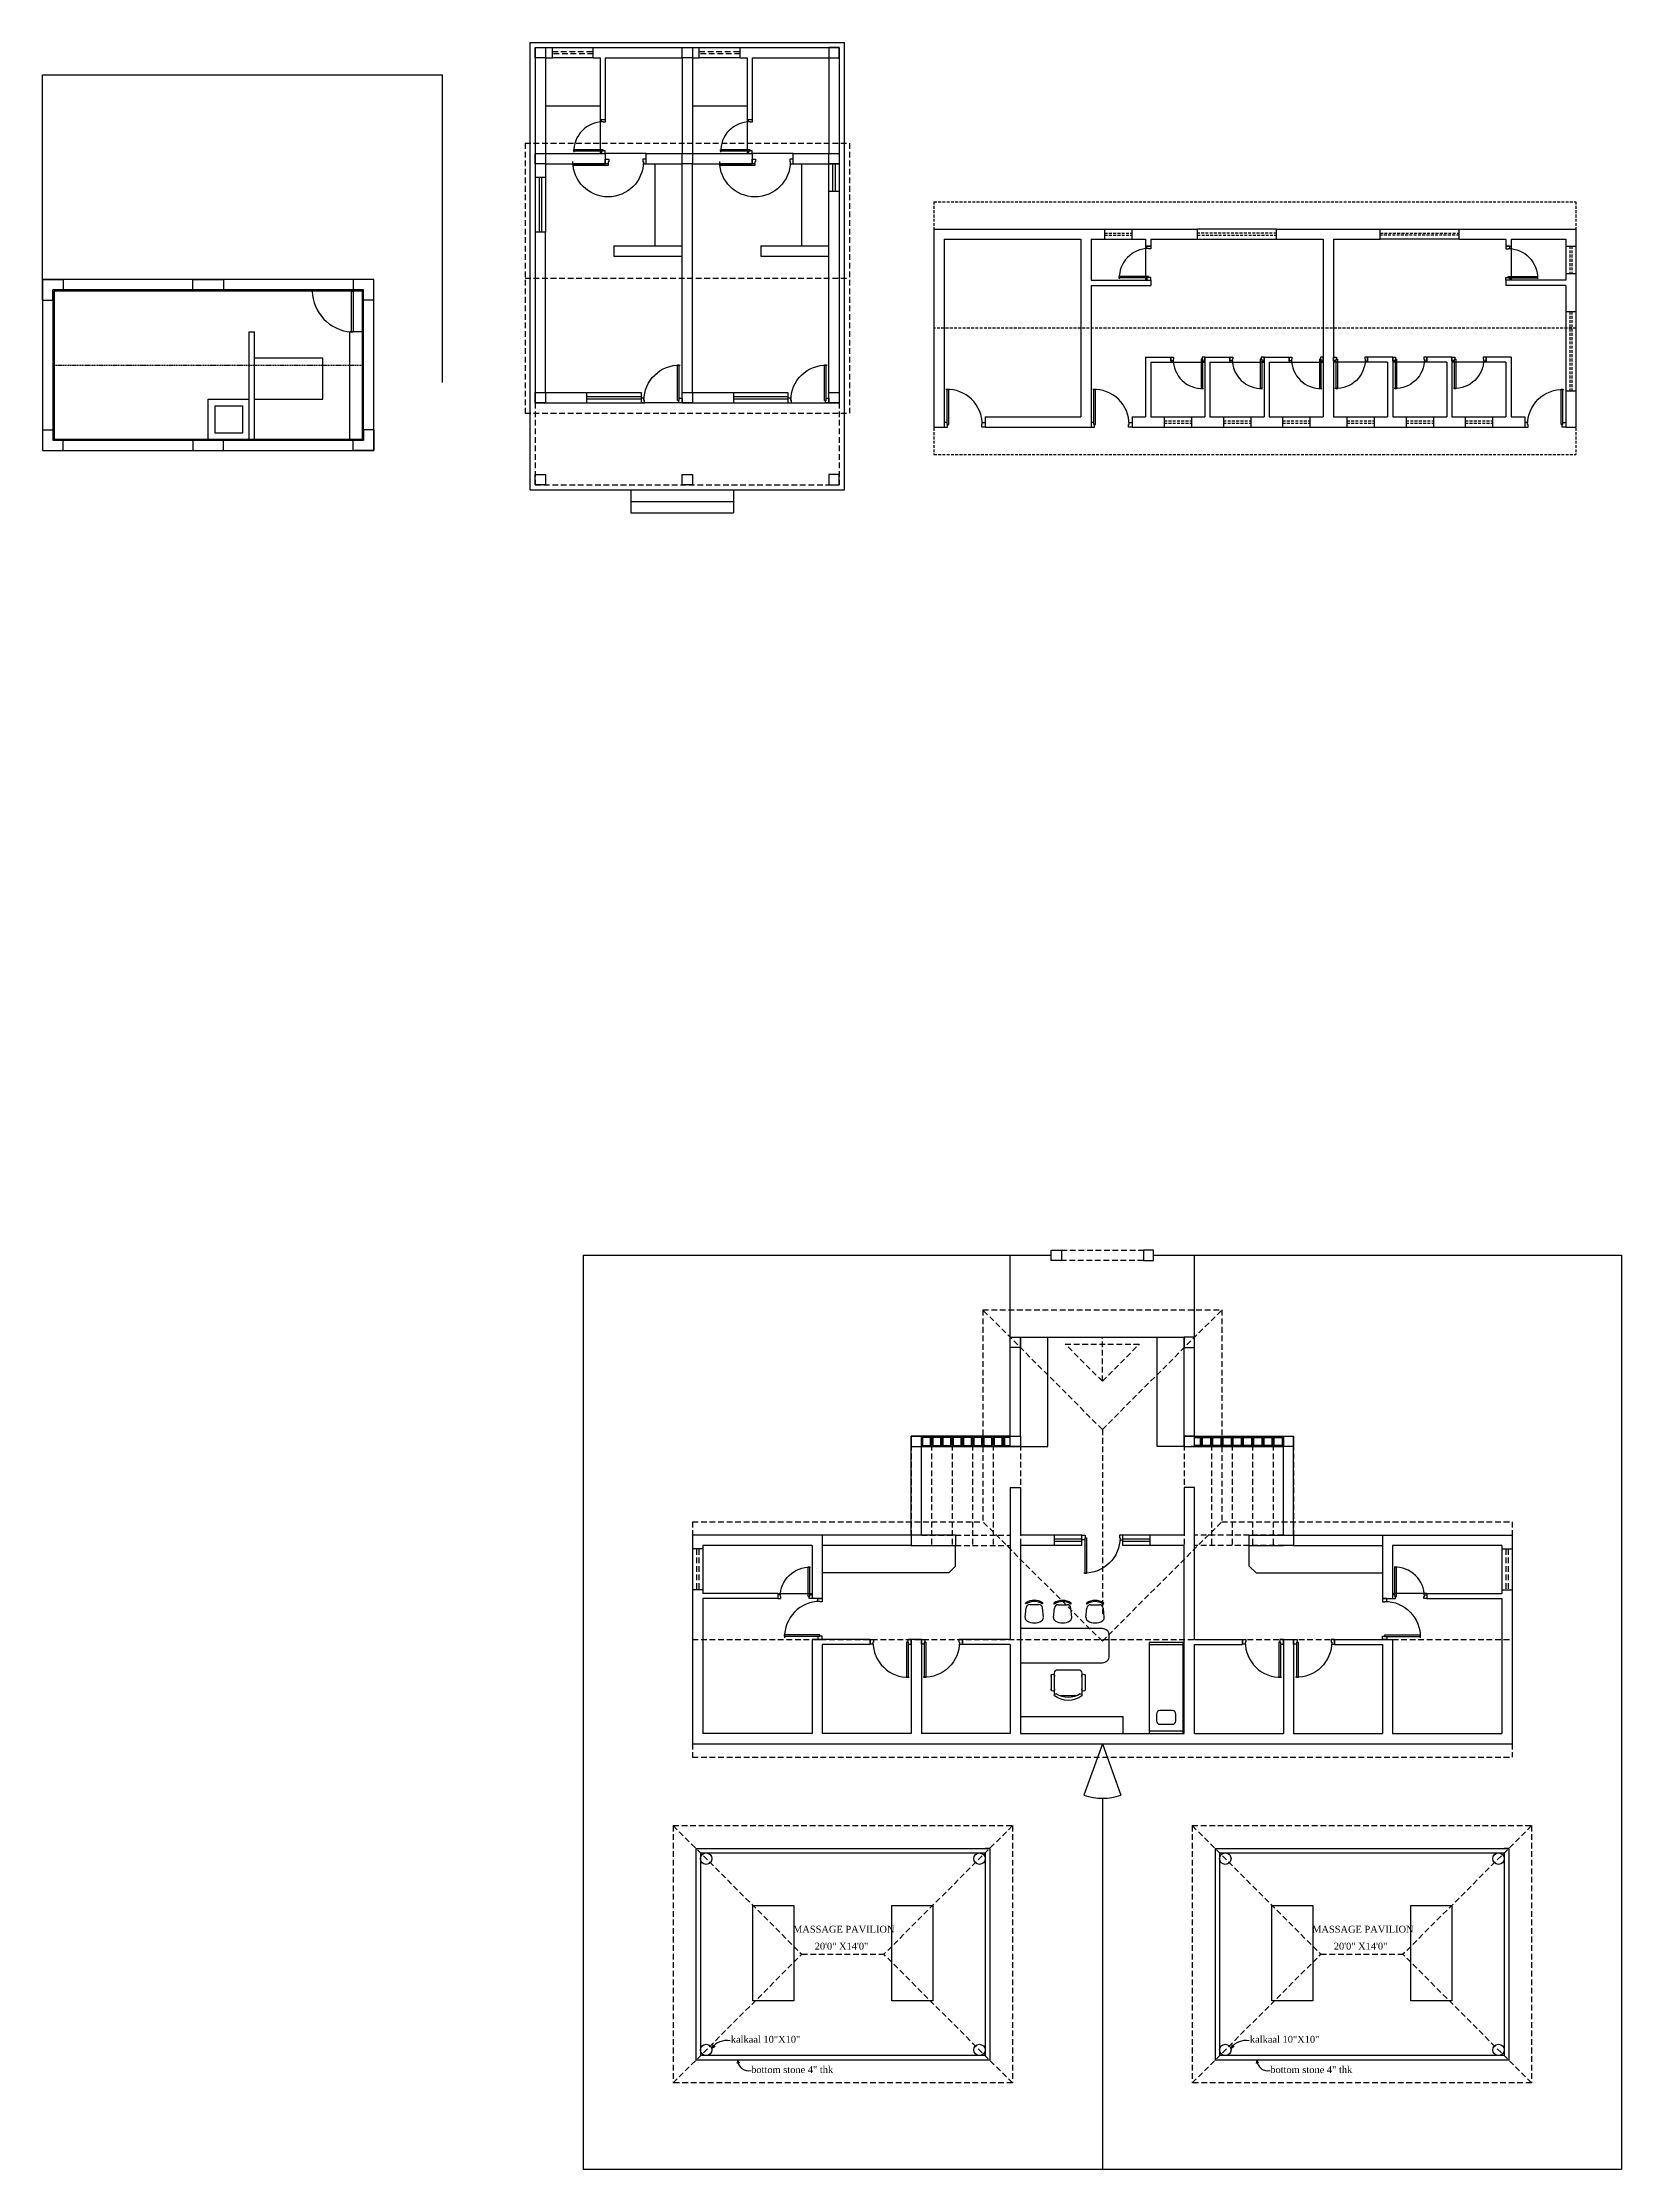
# Model space of a CAD drawing. Extents: x 2080 to 102394, y 2071 to 93424.
# Drawn here: x 88710 to 90097, y 65212 to 67080 of the extents above; entities that cross this region are included whole.
import ezdxf

# ---------------------------------------------------------------- set-up
doc = ezdxf.new("R2010")
doc.units = 0
doc.header["$LTSCALE"] = 20
doc.header["$MEASUREMENT"] = 0
doc.linetypes.add('HIDDEN', pattern=[0.375, 0.25, -0.125])
doc.linetypes.add('HIDDEN2', pattern=[0.1875, 0.125, -0.0625])
doc.layers.add('correct', color=230, linetype='Continuous', plot=False)
for name, color, linetype in [('DETTEXT', 7, 'Continuous'), ('DOOR', 1, 'Continuous'), ('FURN', 1, 'Continuous'), ('KALKAAL', 7, 'Continuous'), ('Roof lilne', 31, 'Continuous'), ('Thatti', 21, 'Continuous'), ('wall', 13, 'Continuous'), ('WINDOW', 4, 'Continuous'), ('window sill', 5, 'Continuous'), ('winsill', 5, 'Continuous')]:
    doc.layers.add(name, color=color, linetype=linetype)
doc.styles.add('style5', font='times_2.ttf')
doc.linetypes.add('TRACKS', pattern='A,0.15,[130,ltypeshp.shx,S=0.25,R=0,X=0,Y=0],0.15', length=0.3)

# ---------------------------------------------------------------- blocks, each defined once
blk = doc.blocks.new('A$C108F469F')
at = {"linetype": 'Continuous', "ltscale": 0.5}
for p, q in [((0, 150), (0, 0)), ((291, 150), (0, 150)), ((291, 0), (291, 150)), ((9, 141), (9, 9)), ((282, 141), (9, 141)), ((282, 9), (282, 141)), ((270, 9), (270, 104)), ((282, 104), (270, 104)), ((246.1, 81), (186.1, 81)), ((246.1, 45), (246.1, 81)), ((186.1, 45), (246.1, 45)), ((0, 0), (291, 0)), ((9, 9), (282, 9))]:
    blk.add_line(p, q, dxfattribs=at)
for p, q in [((145.6, 9.1), (145.6, 45)), ((145.6, 45), (181.6, 45))]:
    blk.add_line(p, q)
blk.add_lwpolyline([(151.6, 15.1), (151.6, 39), (175.6, 39), (175.6, 15.1)], close=True)
at = {"layer": 'Thatti', "color": 21, "ltscale": 0.2}
for p, q in [((10.1, 140), (10.1, 10)), ((281, 140), (10.1, 140)), ((271.2, 140), (271.2, 104)), ((271.2, 140), (273, 140)), ((273, 140), (273, 104)), ((281, 10), (281, 140)), ((10.1, 10), (281, 10))]:
    blk.add_line(p, q, dxfattribs=at)
at = {"layer": 'Thatti', "color": 21, "ltscale": 0.5}
blk.add_line((271.2, 104), (273, 104), dxfattribs=at)
at = {"layer": 'Thatti', "color": 21, "linetype": 'HIDDEN', "ltscale": 0.2}
blk.add_line((9, 75), (282, 75), dxfattribs=at)
at = {"layer": 'Thatti', "color": 21, "ltscale": 0.2}
blk.add_arc((274.2, 141.1), 37.3, 181.7405, 265.3935, dxfattribs=at)
at = {"layer": 'wall', "linetype": 'Continuous', "ltscale": 0.5}
for p, q in [((0, 150), (0, 330)), ((0, 330), (351, 330)), ((351, 330), (351, 59.7)), ((0, 132), (0, 150)), ((0, 150), (18, 150)), ((18, 150), (18, 141)), ((132, 141), (132, 150)), ((132, 150), (159, 150)), ((159, 150), (159, 141)), ((291, 150), (273, 150)), ((273, 150), (273, 141)), ((291, 132), (291, 150)), ((0, 132), (9, 132)), ((18, 141), (9, 141)), ((9, 132), (9, 141)), ((159, 141), (132, 141)), ((273, 141), (282, 141)), ((282, 132), (282, 141)), ((291, 132), (282, 132)), ((0, 18), (0, 0)), ((0, 18), (9, 18)), ((0, 0), (18, 0)), ((9, 18), (9, 9)), ((18, 9), (9, 9)), ((18, 0), (18, 9)), ((159, 9), (132, 9)), ((132, 9), (132, 0)), ((132, 0), (159, 0)), ((159, 0), (159, 9)), ((273, 0), (273, 9)), ((273, 9), (282, 9)), ((291, 0), (273, 0)), ((291, 18), (282, 18)), ((282, 18), (282, 9)), ((291, 18), (291, 0))]:
    blk.add_line(p, q, dxfattribs=at)
at = {"layer": 'wall', "color": 0, "linetype": 'Continuous', "ltscale": 0.5}
for p, q in [((181.6, 9), (181.6, 104)), ((181.6, 104), (186.1, 104)), ((186.1, 9), (186.1, 104))]:
    blk.add_line(p, q, dxfattribs=at)
blk = doc.blocks.new('DR1H902')
at = {"color": 0}
for p, q in [((-0.5, 0), (-0.5, 1)), ((-0.5, 1), (-0.45, 1)), ((-0.45, 0), (-0.45, 1)), ((-0.5, 0), (-0.45, 0))]:
    blk.add_line(p, q, dxfattribs=at)
blk.add_arc((-0.5, 0), 1, 0, 91.70698, dxfattribs=at)
blk = doc.blocks.new('A$C3B4262AC')
at = {"layer": 'DOOR'}
for p, q in [((0, 4), (0, 0)), ((2.5, 4), (0, 4)), ((0, 0), (3, 0)), ((2.5, 2.25), (2.5, 4)), ((3, 2.25), (2.5, 2.25)), ((3, 0), (3, 2.25))]:
    blk.add_line(p, q, dxfattribs=at)
blk = doc.blocks.new('A$C1F9E242A')
blk.add_blockref('A$C3B4262AC', (0, 0))
at = {"xscale": -1}
blk.add_blockref('A$C3B4262AC', (36, 0), dxfattribs=at)
at = {"layer": 'DOOR', "xscale": -31, "yscale": 31, "zscale": 68.88888888888889}
blk.add_blockref('DR1H902', (18, 2.2), dxfattribs=at)
blk = doc.blocks.new('*U166')
at = {"rotation": 90.00000000000286}
blk.add_blockref('A$C1F9E242A', (-18, -16), dxfattribs=at)
blk = doc.blocks.new('DR1H1802')
at = {"color": 0}
for p, q in [((-0.5, 0.1125), (-1.5, 0.1125)), ((-1.5, 0.0625), (-1.5, 0.1125)), ((-0.5, 0.0625), (-1.5, 0.0625)), ((-0.5, 0.0625), (-0.5, 0.1125)), ((-0.5, 0.09375), (-0.5, 0.09375))]:
    blk.add_line(p, q, dxfattribs=at)
blk.add_arc((-0.5, 0), 1, 0, 180, dxfattribs=at)
blk = doc.blocks.new('A$C32C355C4')
blk.add_blockref('A$C3B4262AC', (0, 0))
at = {"xscale": -1}
blk.add_blockref('A$C3B4262AC', (36, 0), dxfattribs=at)
at = {"layer": 'DOOR', "xscale": -31, "yscale": 31, "zscale": 68.88888888888889}
blk.add_blockref('DR1H1802', (18, 2.0625), dxfattribs=at)
blk = doc.blocks.new('*U167')
blk.add_blockref('A$C32C355C4', (-36, -2))
blk = doc.blocks.new('*U168')
at = {"rotation": 269.9999999999999}
blk.add_blockref('A$C1F9E242A', (-18, 20), dxfattribs=at)
blk = doc.blocks.new('A$C11065032')
for p, q in [((0, 393), (276, 393)), ((0, 0), (0, 393)), ((276, 0), (276, 393)), ((13.5, 337.5), (61.5, 337.5)), ((142.5, 337.5), (190.5, 337.5)), ((61.5, 325.5), (61.5, 295.5)), ((190.5, 325.5), (190.5, 295.5)), ((102, 295.5), (66, 295.5)), ((109.5, 286.5), (109.5, 214.5)), ((231, 295.5), (195, 295.5)), ((238.5, 286.5), (238.5, 214.5)), ((73.5, 214.5), (73.5, 205.5)), ((73.5, 214.5), (133.5, 214.5)), ((202.5, 214.5), (202.5, 205.5)), ((202.5, 214.5), (262.5, 214.5)), ((73.5, 205.5), (133.5, 205.5)), ((202.5, 205.5), (262.5, 205.5)), ((133.5, 76.5), (97.5, 76.5)), ((226.5, 76.5), (262.5, 76.5)), ((0, 0), (276, 0)), ((88.5, 0), (88.5, -20)), ((88.5, -10), (178.5, -10)), ((178.5, 0), (178.5, -20)), ((88.5, -20), (178.5, -20))]:
    blk.add_line(p, q)
at = {"color": 31}
for points in [[(13.5, 379.5), (4.5, 379.5), (4.5, 388.5), (13.5, 388.5)], [(142.5, 379.5), (133.5, 379.5), (133.5, 388.5), (142.5, 388.5)], [(262.5, 379.5), (271.5, 379.5), (271.5, 388.5), (262.5, 388.5)], [(13.5, 286.5), (4.5, 286.5), (4.5, 295.5), (13.5, 295.5)], [(142.5, 286.5), (133.5, 286.5), (133.5, 295.5), (142.5, 295.5)], [(271.5, 286.5), (262.5, 286.5), (262.5, 295.5), (271.5, 295.5)], [(13.5, 76.5), (4.5, 76.5), (4.5, 85.5), (13.5, 85.5)], [(142.5, 76.5), (133.5, 76.5), (133.5, 85.5), (142.5, 85.5)], [(271.5, 76.5), (262.5, 76.5), (262.5, 85.5), (271.5, 85.5)], [(13.5, 4.5), (4.5, 4.5), (4.5, 13.5), (13.5, 13.5)], [(142.5, 4.5), (133.5, 4.5), (133.5, 13.5), (142.5, 13.5)], [(262.5, 4.5), (271.5, 4.5), (271.5, 13.5), (262.5, 13.5)]]:
    blk.add_lwpolyline(points, close=True, dxfattribs=at)
at = {"layer": 'Roof lilne', "linetype": 'HIDDEN'}
for p, q in [((-4.5, 304.5), (-4.5, 67.5)), ((-4.5, 304.5), (138, 304.5)), ((138, 304.5), (280.5, 304.5)), ((280.5, 304.5), (280.5, 67.5)), ((-4.5, 186), (280.5, 186)), ((4.5, 76.5), (4.5, 4.5)), ((271.5, 76.5), (271.5, 4.5)), ((-4.5, 67.5), (138, 67.5)), ((138, 67.5), (280.5, 67.5)), ((4.5, 4.5), (271.5, 4.5))]:
    blk.add_line(p, q, dxfattribs=at)
at = {"layer": 'wall'}
for p, q in [((4.5, 388.5), (4.5, 274.5)), ((4.5, 388.5), (19.5, 388.5)), ((13.5, 379.5), (13.5, 295.5)), ((13.5, 379.5), (19.5, 379.5)), ((19.5, 379.5), (19.5, 388.5)), ((55.5, 388.5), (148.5, 388.5)), ((55.5, 379.5), (55.5, 388.5)), ((55.5, 379.5), (61.5, 379.5)), ((61.5, 379.5), (61.5, 325.5)), ((66, 379.5), (66, 325.5)), ((66, 379.5), (133.5, 379.5)), ((133.5, 379.5), (133.5, 295.5)), ((142.5, 379.5), (142.5, 295.5)), ((142.5, 379.5), (148.5, 379.5)), ((148.5, 379.5), (148.5, 388.5)), ((184.5, 388.5), (271.5, 388.5)), ((184.5, 379.5), (184.5, 388.5)), ((184.5, 379.5), (190.5, 379.5)), ((190.5, 379.5), (190.5, 325.5)), ((195, 379.5), (195, 325.5)), ((195, 379.5), (262.5, 379.5)), ((262.5, 379.5), (262.5, 295.5)), ((271.5, 388.5), (271.5, 286.5)), ((61.5, 325.5), (66, 325.5)), ((190.5, 325.5), (195, 325.5)), ((13.5, 295.5), (66, 295.5)), ((13.5, 286.5), (13.5, 274.5)), ((13.5, 286.5), (66, 286.5)), ((66, 295.5), (66, 286.5)), ((102, 295.5), (133.5, 295.5)), ((102, 286.5), (102, 295.5)), ((102, 286.5), (133.5, 286.5)), ((133.5, 76.5), (133.5, 286.5)), ((142.5, 295.5), (195, 295.5)), ((142.5, 286.5), (195, 286.5)), ((142.5, 85.5), (142.5, 286.5)), ((195, 295.5), (195, 286.5)), ((231, 295.5), (262.5, 295.5)), ((231, 286.5), (231, 295.5)), ((231, 286.5), (271.5, 286.5)), ((13.5, 274.5), (4.5, 274.5)), ((262.5, 262.5), (271.5, 262.5)), ((262.5, 76.5), (262.5, 262.5)), ((271.5, 262.5), (271.5, 76.5)), ((4.5, 226.5), (4.5, 76.5)), ((13.5, 226.5), (4.5, 226.5)), ((13.5, 85.5), (13.5, 226.5)), ((4.5, 76.5), (49.5, 76.5)), ((13.5, 85.5), (49.5, 85.5)), ((49.5, 85.5), (49.5, 76.5)), ((97.5, 85.5), (97.5, 76.5)), ((133.5, 76.5), (142.5, 76.5)), ((133.5, 76.5), (178.5, 76.5)), ((142.5, 85.5), (178.5, 85.5)), ((178.5, 85.5), (178.5, 76.5)), ((226.5, 85.5), (226.5, 76.5)), ((262.5, 76.5), (271.5, 76.5))]:
    blk.add_line(p, q, dxfattribs=at)
at = {"layer": 'WINDOW', "linetype": 'HIDDEN'}
for p, q in [((19.5, 385), (55.5, 385)), ((55.5, 383), (19.5, 383)), ((148.5, 385), (184.5, 385)), ((184.5, 383), (148.5, 383))]:
    blk.add_line(p, q, dxfattribs=at)
at = {"layer": 'WINDOW'}
for p, q in [((266, 262.5), (266, 286.5)), ((268, 286.5), (268, 262.5)), ((8, 274.5), (8, 226.5)), ((10, 274.5), (10, 226.5)), ((49.5, 82), (97.5, 82)), ((49.5, 80), (97.5, 80)), ((178.5, 82), (226.5, 82)), ((178.5, 80), (226.5, 80))]:
    blk.add_line(p, q, dxfattribs=at)
at = {"layer": 'window sill'}
for p, q in [((19.5, 388.5), (55.5, 388.5)), ((55.5, 379.5), (19.5, 379.5)), ((148.5, 388.5), (184.5, 388.5)), ((184.5, 379.5), (148.5, 379.5)), ((262.5, 262.5), (262.5, 286.5)), ((271.5, 286.5), (271.5, 262.5)), ((4.5, 274.5), (4.5, 226.5)), ((13.5, 274.5), (13.5, 226.5)), ((49.5, 85.5), (97.5, 85.5)), ((49.5, 76.5), (97.5, 76.5)), ((178.5, 85.5), (226.5, 85.5)), ((178.5, 76.5), (226.5, 76.5))]:
    blk.add_line(p, q, dxfattribs=at)
at = {"layer": 'DOOR', "xscale": -0.8333333333284827, "yscale": 0.8333333333339397, "zscale": 0.8333333333334111}
for p in [(51, 308.8), (180, 308.8)]:
    blk.add_blockref('*U168', p, dxfattribs=at)
at = {"layer": 'DOOR'}
for name, p, rotation in [('*U167', (66, 288.5), 180), ('*U167', (195, 288.5), 180), ('*U166', (113.5, 58.5), 270), ('*U166', (242.5, 58.5), 270)]:
    blk.add_blockref(name, p, dxfattribs=dict(at, rotation=rotation))
blk = doc.blocks.new('*U174')
at = {"xscale": -1, "rotation": 180}
blk.add_blockref('A$C1F9E242A', (-36, 2), dxfattribs=at)
blk = doc.blocks.new('A$C00B64592')
at = {"ltscale": 0.5}
for p, q in [((186, 183), (186, 153)), ((507, 183), (507, 153)), ((208, 81), (238, 81)), ((260, 81), (290, 81)), ((312, 81), (342, 81)), ((381, 81), (351, 81)), ((433, 81), (403, 81)), ((485, 81), (455, 81))]:
    blk.add_line(p, q, dxfattribs=at)
at = {"layer": 'Roof lilne', "linetype": 'HIDDEN2'}
for p, q in [((0, 222), (0, 0)), ((0, 222), (564, 222)), ((564, 222), (564, 0)), ((564, 111), (0, 111)), ((0, 0), (564, 0))]:
    blk.add_line(p, q, dxfattribs=at)
at = {"layer": 'wall', "ltscale": 0.5}
for p, q in [((0, 198), (0, 24)), ((0, 198), (150, 198)), ((9, 189), (9, 24)), ((9, 189), (129, 189)), ((129, 189), (129, 33)), ((138, 189), (138, 153)), ((138, 189), (150, 189)), ((150, 189), (150, 198)), ((174, 198), (231.5, 198)), ((174, 189), (174, 198)), ((174, 189), (186, 189)), ((186, 189), (186, 183)), ((190.5, 189), (190.5, 183)), ((190.5, 189), (231.5, 189)), ((231.5, 189), (231.5, 198)), ((301, 198), (392, 198)), ((301, 189), (301, 198)), ((301, 189), (342, 189)), ((342, 189), (342, 33)), ((351, 189), (351, 33)), ((351, 189), (392, 189)), ((392, 189), (392, 198)), ((461.5, 198), (564, 198)), ((461.5, 189), (461.5, 198)), ((461.5, 189), (502.5, 189)), ((502.5, 189), (502.5, 183)), ((507, 189), (555, 189)), ((507, 189), (507, 183)), ((555, 189), (555, 183)), ((564, 198), (564, 183)), ((190.5, 183), (186, 183)), ((502.5, 183), (507, 183)), ((555, 183), (564, 183)), ((138, 153), (190.5, 153)), ((190.5, 153), (190.5, 148.5)), ((502.5, 153), (502.5, 148.5)), ((555, 153), (502.5, 153)), ((555, 159), (555, 153)), ((555, 159), (564, 159)), ((564, 159), (564, 125.5)), ((138, 148.5), (138, 24)), ((138, 148.5), (190.5, 148.5)), ((555, 148.5), (502.5, 148.5)), ((555, 148.5), (555, 125.5)), ((555, 125.5), (564, 125.5)), ((186, 85.5), (186, 33)), ((186, 85.5), (208, 85.5)), ((190.5, 81), (190.5, 33)), ((190.5, 81), (208, 81)), ((208, 85.5), (208, 81)), ((238, 85.5), (238, 33)), ((238, 85.5), (260, 85.5)), ((242.5, 81), (242.5, 33)), ((242.5, 81), (260, 81)), ((260, 85.5), (260, 81)), ((290, 85.5), (290, 33)), ((290, 85.5), (312, 85.5)), ((294.5, 81), (294.5, 33)), ((294.5, 81), (312, 81)), ((312, 85.5), (312, 81)), ((403, 85.5), (381, 85.5)), ((381, 85.5), (381, 81)), ((398.5, 81), (381, 81)), ((398.5, 81), (398.5, 33)), ((403, 85.5), (403, 33)), ((455, 85.5), (433, 85.5)), ((433, 85.5), (433, 81)), ((450.5, 81), (433, 81)), ((450.5, 81), (450.5, 33)), ((455, 85.5), (455, 33)), ((507, 85.5), (485, 85.5)), ((485, 85.5), (485, 81)), ((502.5, 81), (485, 81)), ((502.5, 81), (502.5, 33)), ((507, 85.5), (507, 33)), ((555, 56), (555, 24)), ((555, 56), (564, 56)), ((564, 56), (564, 24)), ((0, 24), (9, 24)), ((45, 33), (45, 24)), ((45, 33), (129, 33)), ((45, 24), (138, 24)), ((174, 33), (174, 24)), ((174, 33), (186, 33)), ((174, 24), (202.3, 24)), ((190.5, 33), (202.3, 33)), ((202.3, 33), (202.3, 24)), ((226.3, 33), (238, 33)), ((226.3, 33), (226.3, 24)), ((226.3, 24), (254.3, 24)), ((242.5, 33), (254.3, 33)), ((254.3, 33), (254.3, 24)), ((278.3, 33), (290, 33)), ((278.3, 33), (278.3, 24)), ((278.3, 24), (306.3, 24)), ((294.5, 33), (306.3, 33)), ((306.3, 33), (306.3, 24)), ((330.3, 33), (342, 33)), ((330.3, 33), (330.3, 24)), ((330.3, 24), (362.8, 24)), ((351, 33), (362.8, 33)), ((362.8, 33), (362.8, 24)), ((386.8, 33), (398.5, 33)), ((386.8, 33), (386.8, 24)), ((386.8, 24), (414.8, 24)), ((403, 33), (414.8, 33)), ((414.8, 33), (414.8, 24)), ((438.8, 33), (450.5, 33)), ((438.8, 33), (438.8, 24)), ((438.8, 24), (466.8, 24)), ((455, 33), (466.8, 33)), ((466.8, 33), (466.8, 24)), ((490.8, 33), (502.5, 33)), ((490.8, 33), (490.8, 24)), ((490.8, 24), (519, 24)), ((507, 33), (519, 33)), ((519, 33), (519, 24)), ((555, 24), (564, 24))]:
    blk.add_line(p, q, dxfattribs=at)
at = {"layer": 'WINDOW', "linetype": 'HIDDEN', "ltscale": 0.5}
for p, q in [((150, 194.5), (174, 194.5)), ((150, 192.5), (174, 192.5)), ((301, 194.5), (231.5, 194.5)), ((231.5, 192.5), (301, 192.5)), ((392, 194.5), (461.5, 194.5)), ((461.5, 192.5), (392, 192.5)), ((558.5, 183), (558.5, 159)), ((560.5, 183), (560.5, 159)), ((558.5, 125.5), (558.5, 56)), ((560.5, 125.5), (560.5, 56)), ((202.3, 29.5), (226.3, 29.5)), ((202.3, 27.5), (226.3, 27.5)), ((254.3, 29.5), (278.3, 29.5)), ((254.3, 27.5), (278.3, 27.5)), ((306.3, 29.5), (330.3, 29.5)), ((306.3, 27.5), (330.3, 27.5)), ((362.8, 29.5), (386.8, 29.5)), ((362.8, 27.5), (386.8, 27.5)), ((414.8, 29.5), (438.8, 29.5)), ((414.8, 27.5), (438.8, 27.5)), ((466.8, 29.5), (490.8, 29.5)), ((466.8, 27.5), (490.8, 27.5))]:
    blk.add_line(p, q, dxfattribs=at)
at = {"layer": 'winsill', "ltscale": 0.5}
for p, q in [((150, 198), (174, 198)), ((150, 189), (174, 189)), ((301, 198), (231.5, 198)), ((231.5, 189), (301, 189)), ((392, 198), (461.5, 198)), ((461.5, 189), (392, 189)), ((555, 183), (555, 159)), ((564, 183), (564, 159)), ((555, 125.5), (555, 56)), ((564, 125.5), (564, 56)), ((202.3, 33), (226.3, 33)), ((202.3, 24), (226.3, 24)), ((254.3, 33), (278.3, 33)), ((254.3, 24), (278.3, 24)), ((306.3, 33), (330.3, 33)), ((306.3, 24), (330.3, 24)), ((362.8, 33), (386.8, 33)), ((362.8, 24), (386.8, 24)), ((414.8, 33), (438.8, 33)), ((414.8, 24), (438.8, 24)), ((466.8, 33), (490.8, 33)), ((466.8, 24), (490.8, 24))]:
    blk.add_line(p, q, dxfattribs=at)
at = {"layer": 'DOOR', "yscale": 0.8333333333334849}
for p, xscale, zscale, rotation in [((188.8, 153), 0.8333333333334849, 0.8333333333334849, 270), ((504.2, 153), -0.8333333333334849, 0.8333333333333334, 90)]:
    blk.add_blockref('*U174', p, dxfattribs=dict(at, xscale=xscale, zscale=zscale, rotation=rotation))
for p, xscale, zscale in [((238, 83.8), 0.8333333333334849, 0.8333333333334849), ((290, 83.8), 0.8333333333334849, 0.8333333333334849), ((342, 83.8), 0.8333333333334849, 0.8333333333334849), ((351, 83.8), -0.8333333333334849, 0.8333333333333334), ((403, 83.8), -0.8333333333334849, 0.8333333333333334), ((455, 83.8), -0.8333333333334849, 0.8333333333333334)]:
    blk.add_blockref('*U174', p, dxfattribs=dict(at, xscale=xscale, zscale=zscale))
at = {"layer": 'DOOR', "rotation": 180}
for p in [(9, 26), (138, 26)]:
    blk.add_blockref('*U174', p, dxfattribs=at)
at = {"layer": 'DOOR', "xscale": -1, "rotation": 180}
blk.add_blockref('*U174', (555, 26), dxfattribs=at)
blk = doc.blocks.new('A$C71EE2811')
at = {"layer": 'FURN'}
for p, q in [((80, 0), (0, 0)), ((0, 0), (0, -30)), ((2, -30), (2, 0)), ((78, 0), (78, -30)), ((80, -30), (80, 0)), ((8, -9.5), (8, -20.5)), ((17, -6.5), (11, -6.5)), ((20, -20.5), (20, -9.5)), ((0, -30), (80, -30)), ((11, -23.5), (17, -23.5))]:
    blk.add_line(p, q, dxfattribs=at)
for centre, start, end in [((11, -9.5), 90, 180), ((17, -9.5), 0, 90), ((11, -20.5), 180, 270), ((17, -20.5), 270, 0)]:
    blk.add_arc(centre, 3, start, end, dxfattribs=at)
blk = doc.blocks.new('CHAIR7')
at = {"color": 0}
for p, q in [((0, 9), (0, -9)), ((20, 12), (3, 12)), ((5.1, 15), (17.9, 15)), ((23, -7.4), (23, 7.4)), ((3, -12), (20, -12)), ((5.1, -15), (17.9, -15))]:
    blk.add_line(p, q, dxfattribs=at)
for centre, radius, start, end in [((3, 9), 3, 90, 180), ((5.6, 13.5), 1.56, 73.7398, 286.2602), ((17.4, 13.5), 1.56, 253.7398, 106.2602), ((20, 9), 3, 62.4156, 90), ((22.3, 11.1), 1.1, 53.3099, 212.0274), ((4.8, 0), 19.6, 327.5758, 32.4242), ((7, 0), 20, 323.1301, 36.8699), ((3, -9), 3, 180, 270), ((5.6, -13.5), 1.56, 73.7398, 286.2602), ((17.4, -13.5), 1.56, 253.7398, 106.2602), ((20, -9), 3, 270, 297.5844), ((22.3, -11.1), 1.1, 147.9726, 306.6901)]:
    blk.add_arc(centre, radius, start, end, dxfattribs=at)
blk = doc.blocks.new('CHAIR1')
at = {"color": 0}
for p, q in [((6.1, 10), (16.4, 9.1)), ((20.1, 5), (20.1, -5)), ((20.8, 8.8), (21.9, 9.6)), ((6.1, -10), (16.4, -9.1)), ((20.8, -8.8), (21.9, -9.6))]:
    blk.add_line(p, q, dxfattribs=at)
for centre, radius, start, end in [((15.4, 0), 15.4, 148.407, 211.593), ((5.7, 5.9), 4.06, 85.0303, 148.407), ((16, 5), 4.06, 0, 85.0303), ((7.9, 0), 15.6, 325.6197, 34.3803), ((7.9, 0), 16.9, 325.6197, 34.3803), ((5.7, -5.9), 4.06, 211.593, 274.9697), ((16, -5), 4.06, 274.9697, 0)]:
    blk.add_arc(centre, radius, start, end, dxfattribs=at)
blk = doc.blocks.new('*U404')
at = {"xscale": -1, "rotation": 180}
blk.add_blockref('A$C1F9E242A', (-36, 6), dxfattribs=at)
blk = doc.blocks.new('*U405')
at = {"xscale": -1, "rotation": 90.00000000000239}
blk.add_blockref('A$C1F9E242A', (-14, 20), dxfattribs=at)
blk = doc.blocks.new('A$C1174238D')
at = {"linetype": 'HIDDEN'}
for p, q in [((-36, 807.5), (36, 807.5)), ((36, 798.5), (-36, 798.5)), ((-168, 644), (-168, 548)), ((-150, 644), (-150, 548)), ((-132, 644), (-132, 548)), ((-114, 644), (-114, 548)), ((-96, 644), (-96, 548)), ((-72, 644), (-72, 548)), ((72, 644), (72, 548)), ((96, 644), (96, 548)), ((114, 644), (114, 548)), ((132, 644), (132, 548)), ((150, 644), (150, 548)), ((168, 644), (168, 548)), ((-159, 557), (-81, 557)), ((-159, 548), (-81, 548)), ((159, 557), (81, 557)), ((159, 548), (81, 548))]:
    blk.add_line(p, q, dxfattribs=at)
for p, q in [((-81, 635), (-81, 731)), ((-72, 644), (-72, 731)), ((-72, 731), (72, 731)), ((-48, 635), (-48, 731)), ((48, 635), (48, 731)), ((72, 644), (72, 731)), ((81, 644), (81, 731)), ((72, 644), (168, 644)), ((72, 635), (72, 644)), ((168, 557), (168, 644)), ((-72, 635), (-48, 635)), ((72, 635), (48, 635)), ((72, 635), (159, 635)), ((159, 557), (159, 635)), ((-129, 530), (-129, 548)), ((129, 530), (129, 548)), ((168, 557), (246, 557)), ((168, 548), (246, 548)), ((-135, 524), (-129, 530)), ((135, 524), (129, 530)), ((-285, 506), (-255, 506)), ((285, 506), (255, 506)), ((-357, 282), (-357, 96)), ((-357, 282), (-99, 282)), ((-99, 282), (-99, 96)), ((99, 282), (99, 96)), ((99, 282), (357, 282)), ((357, 282), (357, 96)), ((-353, 278), (-353, 100)), ((-353, 278), (-103, 278)), ((-103, 278), (-103, 100)), ((103, 278), (103, 100)), ((103, 278), (353, 278)), ((353, 278), (353, 100)), ((-99, 96), (-357, 96)), ((-103, 100), (-353, 100)), ((357, 96), (99, 96)), ((353, 100), (103, 100))]:
    blk.add_line(p, q)
at = {"lineweight": 25}
for p, q in [((-168, 644), (-81, 644)), ((-168, 557), (-168, 644)), ((-159, 635), (-72, 635)), ((-159, 557), (-159, 635)), ((-168, 557), (-246, 557)), ((-168, 548), (-246, 548)), ((-135, 524), (-246, 524)), ((135, 524), (246, 524)), ((0, 374), (-16.2, 328.8)), ((0, 374), (16.2, 328.8))]:
    blk.add_line(p, q, dxfattribs=at)
for points in [[(-159, 635), (-150, 635), (-150, 644), (-159, 644)], [(-159, 635), (-150, 635), (-150, 644), (-159, 644)], [(-158, 636), (-151, 636), (-151, 643), (-158, 643)], [(-158, 636), (-151, 636), (-151, 643), (-158, 643)], [(-150, 635), (-141, 635), (-141, 644), (-150, 644)], [(-150, 635), (-141, 635), (-141, 644), (-150, 644)], [(-149, 636), (-142, 636), (-142, 643), (-149, 643)], [(-149, 636), (-142, 636), (-142, 643), (-149, 643)], [(-141, 635), (-132, 635), (-132, 644), (-141, 644)], [(-141, 635), (-132, 635), (-132, 644), (-141, 644)], [(-140, 636), (-133, 636), (-133, 643), (-140, 643)], [(-140, 636), (-133, 636), (-133, 643), (-140, 643)], [(-132, 635), (-123, 635), (-123, 644), (-132, 644)], [(-132, 635), (-123, 635), (-123, 644), (-132, 644)], [(-131, 636), (-124, 636), (-124, 643), (-131, 643)], [(-131, 636), (-124, 636), (-124, 643), (-131, 643)], [(-123, 635), (-114, 635), (-114, 644), (-123, 644)], [(-123, 635), (-114, 635), (-114, 644), (-123, 644)], [(-122, 636), (-115, 636), (-115, 643), (-122, 643)], [(-122, 636), (-115, 636), (-115, 643), (-122, 643)], [(-114, 635), (-105, 635), (-105, 644), (-114, 644)], [(-114, 635), (-105, 635), (-105, 644), (-114, 644)], [(-113, 636), (-106, 636), (-106, 643), (-113, 643)], [(-113, 636), (-106, 636), (-106, 643), (-113, 643)], [(-105, 635), (-96, 635), (-96, 644), (-105, 644)], [(-105, 635), (-96, 635), (-96, 644), (-105, 644)], [(-104, 636), (-97, 636), (-97, 643), (-104, 643)], [(-104, 636), (-97, 636), (-97, 643), (-104, 643)], [(-96, 635), (-87, 635), (-87, 644), (-96, 644)], [(-96, 635), (-87, 635), (-87, 644), (-96, 644)], [(-95, 636), (-88, 636), (-88, 643), (-95, 643)], [(-95, 636), (-88, 636), (-88, 643), (-95, 643)], [(96, 635), (87, 635), (87, 644), (96, 644)], [(96, 635), (87, 635), (87, 644), (96, 644)], [(95, 636), (88, 636), (88, 643), (95, 643)], [(95, 636), (88, 636), (88, 643), (95, 643)], [(105, 635), (96, 635), (96, 644), (105, 644)], [(105, 635), (96, 635), (96, 644), (105, 644)], [(104, 636), (97, 636), (97, 643), (104, 643)], [(104, 636), (97, 636), (97, 643), (104, 643)], [(114, 635), (105, 635), (105, 644), (114, 644)], [(114, 635), (105, 635), (105, 644), (114, 644)], [(113, 636), (106, 636), (106, 643), (113, 643)], [(113, 636), (106, 636), (106, 643), (113, 643)], [(123, 635), (114, 635), (114, 644), (123, 644)], [(123, 635), (114, 635), (114, 644), (123, 644)], [(122, 636), (115, 636), (115, 643), (122, 643)], [(122, 636), (115, 636), (115, 643), (122, 643)], [(132, 635), (123, 635), (123, 644), (132, 644)], [(132, 635), (123, 635), (123, 644), (132, 644)], [(131, 636), (124, 636), (124, 643), (131, 643)], [(131, 636), (124, 636), (124, 643), (131, 643)], [(141, 635), (132, 635), (132, 644), (141, 644)], [(141, 635), (132, 635), (132, 644), (141, 644)], [(140, 636), (133, 636), (133, 643), (140, 643)], [(140, 636), (133, 636), (133, 643), (140, 643)], [(150, 635), (141, 635), (141, 644), (150, 644)], [(150, 635), (141, 635), (141, 644), (150, 644)], [(149, 636), (142, 636), (142, 643), (149, 643)], [(149, 636), (142, 636), (142, 643), (149, 643)], [(159, 635), (150, 635), (150, 644), (159, 644)], [(158, 636), (151, 636), (151, 643), (158, 643)]]:
    blk.add_lwpolyline(points, close=True)
for points in [[(-81, 644), (-87, 644), (-87, 635), (-78, 635)], [(-81, 644), (-87, 644), (-87, 635), (-78, 635)], [(-81, 643), (-86, 643), (-86, 636), (-81, 636)], [(-81, 643), (-86, 643), (-86, 636), (-81, 636)], [(81, 644), (87, 644), (87, 635), (78, 635)], [(81, 644), (87, 644), (87, 635), (78, 635)], [(81, 643), (86, 643), (86, 636), (81, 636)], [(81, 643), (86, 643), (86, 636), (81, 636)]]:
    blk.add_lwpolyline(points)
blk.add_arc((0, 374), 48, 250.2339, 289.7661, dxfattribs=at)
at = {"layer": 'DETTEXT'}
for p, q in [((-357, 282), (-353, 282)), ((-357, 282), (-357, 278)), ((-99, 282), (-103, 282)), ((-99, 282), (-99, 278)), ((99, 282), (103, 282)), ((99, 282), (99, 278)), ((357, 282), (353, 282)), ((357, 282), (357, 278))]:
    blk.add_line(p, q, dxfattribs=at)
at = {"layer": 'DOOR'}
for points in [[(-307, 232), (-271, 232), (-271, 148), (-307, 148)], [(-185, 232), (-149, 232), (-149, 148), (-185, 148)], [(149, 232), (185, 232), (185, 148), (149, 148)], [(271, 232), (307, 232), (307, 148), (271, 148)]]:
    blk.add_lwpolyline(points, close=True, dxfattribs=at)
at = {"layer": 'FURN'}
for p, q in [((-72, 398), (18, 398)), ((18, 398), (18, 383))]:
    blk.add_line(p, q, dxfattribs=at)
blk.add_lwpolyline([(-72, 445.1), (0, 445.1, 0.414214), (6, 451.1), (6, 469.1, 0.414214), (0, 475.1), (-72, 475.1)], format="xyb", close=True, dxfattribs=at)
at = {"layer": 'KALKAAL'}
for points in [[(-341.9, 109.6), (-343, 106.6), (-340.1, 108.2)], [(-318.8, 93.5), (-320.4, 96), (-320.8, 93.1)], [(114.1, 109.6), (113, 106.6), (115.9, 108.2)], [(137.2, 93.5), (135.6, 96), (135.2, 93.1)]]:
    blk.add_lwpolyline(points, dxfattribs=at)
for centre, radius, start, end in [((-330.3, 97.6), 15.6, 77.9014, 144.6229), ((125.7, 97.6), 15.6, 77.9014, 144.6229), ((-310.5, 96.6), 9.94, 183.6629, 280.8919), ((145.5, 96.6), 9.94, 183.6629, 280.8919)]:
    blk.add_arc(centre, radius, start, end, dxfattribs=at)
at = {"layer": 'Roof lilne', "linetype": 'HIDDEN'}
for p, q in [((-105, 755), (-105, 569)), ((0, 650), (-105, 755)), ((-105, 755), (105, 755)), ((0, 650), (105, 755)), ((105, 755), (105, 569)), ((0, 692.4), (0, 731)), ((0, 692.4), (-32.6, 725)), ((-32.6, 725), (32.6, 725)), ((0, 692.4), (32.6, 725)), ((0, 650), (0, 488)), ((-360, 569), (-360, 362)), ((-360, 569), (-105, 569)), ((0, 464), (-105, 569)), ((0, 464), (105, 569)), ((105, 569), (360, 569)), ((360, 569), (360, 362)), ((-360, 465.5), (360, 465.5)), ((-360, 362), (360, 362)), ((-377, 302), (-377, 76)), ((-377, 302), (-79, 302)), ((-377, 302), (-264, 189)), ((-79, 302), (-192, 189)), ((-79, 302), (-79, 76)), ((79, 302), (79, 76)), ((79, 302), (377, 302)), ((79, 302), (192, 189)), ((377, 302), (264, 189)), ((377, 302), (377, 76)), ((-377, 76), (-264, 189)), ((-264, 189), (-192, 189)), ((-79, 76), (-192, 189)), ((79, 76), (192, 189)), ((192, 189), (264, 189)), ((377, 76), (264, 189)), ((-79, 76), (-377, 76)), ((377, 76), (79, 76))]:
    blk.add_line(p, q, dxfattribs=at)
at = {"layer": 'Thatti', "color": 8, "linetype": 'TRACKS', "ltscale": 0.2}
for p, q in [((-456, 803), (-45, 803)), ((-456, 803), (-456, 0)), ((-81, 731), (-81, 803)), ((45, 803), (456, 803)), ((81, 731), (81, 803)), ((456, 803), (456, 0)), ((0, 326), (0, 0)), ((456, 0), (-456, 0))]:
    blk.add_line(p, q, dxfattribs=at)
at = {"layer": 'wall', "lineweight": 25}
for p, q in [((-81, 599), (-81, 465.5)), ((-81, 599), (-72, 599)), ((-72, 599), (-72, 557)), ((72, 599), (72, 557)), ((81, 599), (72, 599)), ((81, 465.5), (81, 599)), ((-360, 557), (-360, 545)), ((-246, 557), (-360, 557)), ((-351, 545), (-360, 545)), ((-351, 548), (-351, 545)), ((-255, 548), (-351, 548)), ((-255, 548), (-255, 501.5)), ((-246, 557), (-246, 501.5)), ((-129, 557), (-168, 557)), ((-168, 557), (-168, 548)), ((-168, 548), (-129, 548)), ((-129, 557), (-129, 548)), ((-42, 557), (-72, 557)), ((-42, 548), (-72, 548)), ((-72, 548), (-72, 383)), ((-42, 548), (-42, 557)), ((72, 557), (42, 557)), ((42, 548), (42, 557)), ((72, 548), (42, 548)), ((72, 383), (72, 548)), ((129, 548), (129, 557)), ((168, 548), (159, 548)), ((168, 557), (168, 548)), ((246, 557), (246, 501.5)), ((246, 557), (360, 557)), ((255, 548), (255, 501.5)), ((351, 548), (255, 548)), ((351, 548), (351, 545)), ((351, 545), (360, 545)), ((360, 557), (360, 545)), ((-360, 509), (-360, 374)), ((-351, 509), (-360, 509)), ((-351, 509), (-351, 506)), ((-285, 506), (-351, 506)), ((-285, 506), (-285, 501.5)), ((285, 506), (351, 506)), ((285, 506), (285, 501.5)), ((351, 509), (351, 506)), ((351, 509), (360, 509)), ((360, 509), (360, 374)), ((-351, 501.5), (-351, 383)), ((-285, 501.5), (-351, 501.5)), ((-246, 501.5), (-255, 501.5)), ((246, 501.5), (255, 501.5)), ((285, 501.5), (351, 501.5)), ((351, 501.5), (351, 383)), ((-255, 465.5), (-255, 383)), ((-204, 465.5), (-255, 465.5)), ((-246, 461), (-246, 383)), ((-204, 461), (-246, 461)), ((-204, 465.5), (-204, 461)), ((-168, 465.5), (-168, 383)), ((-159, 465.5), (-168, 465.5)), ((-159, 465.5), (-159, 383)), ((-123, 465.5), (-123, 461)), ((-81, 465.5), (-123, 465.5)), ((-81, 461), (-123, 461)), ((-81, 461), (-81, 383)), ((81, 465.5), (123, 465.5)), ((81, 383), (81, 461)), ((81, 461), (123, 461)), ((123, 465.5), (123, 461)), ((159, 465.5), (159, 383)), ((159, 465.5), (168, 465.5)), ((168, 465.5), (168, 383)), ((204, 465.5), (204, 461)), ((204, 465.5), (255, 465.5)), ((204, 461), (246, 461)), ((246, 461), (246, 383)), ((255, 465.5), (255, 383)), ((-360, 374), (360, 374)), ((-255, 383), (-351, 383)), ((-168, 383), (-246, 383)), ((-81, 383), (-159, 383)), ((-72, 383), (72, 383)), ((81, 383), (159, 383)), ((168, 383), (246, 383)), ((255, 383), (351, 383))]:
    blk.add_line(p, q, dxfattribs=at)
at = {"layer": 'wall'}
for p, q in [((129, 557), (168, 557)), ((129, 548), (159, 548))]:
    blk.add_line(p, q, dxfattribs=at)
at = {"layer": 'wall', "lineweight": 25}
for points in [[(-45, 807.5), (-36, 807.5), (-36, 798.5), (-45, 798.5)], [(45, 807.5), (36, 807.5), (36, 798.5), (45, 798.5)], [(-81, 731), (-72, 731), (-72, 722), (-81, 722)], [(81, 731), (72, 731), (72, 722), (81, 722)], [(-168, 635), (-159, 635), (-159, 644), (-168, 644)], [(-81, 644), (-72, 644), (-72, 635), (-81, 635)], [(81, 644), (72, 644), (72, 635), (81, 635)], [(168, 635), (159, 635), (159, 644), (168, 644)]]:
    blk.add_lwpolyline(points, close=True, dxfattribs=at)
for centre in [(-348, 273), (-108, 273), (108, 273), (348, 273), (-348, 105), (-108, 105), (108, 105), (348, 105)]:
    blk.add_circle(centre, 5, dxfattribs=at)
at = {"layer": 'WINDOW', "linetype": 'HIDDEN', "lineweight": 25}
for p, q in [((-356.5, 545), (-356.5, 509)), ((-354.5, 545), (-354.5, 509)), ((354.5, 545), (354.5, 509)), ((356.5, 545), (356.5, 509))]:
    blk.add_line(p, q, dxfattribs=at)
at = {"layer": 'WINDOW', "lineweight": 25}
for p, q in [((-18, 553.5), (-42, 553.5)), ((-18, 551.5), (-42, 551.5)), ((42, 553.5), (18, 553.5)), ((42, 551.5), (18, 551.5))]:
    blk.add_line(p, q, dxfattribs=at)
at = {"layer": 'window sill', "lineweight": 25}
for p, q in [((-360, 545), (-360, 509)), ((-351, 545), (-351, 509)), ((-18, 557), (-42, 557)), ((-18, 548), (-42, 548)), ((-18, 548), (-18, 557)), ((42, 557), (18, 557)), ((18, 548), (18, 557)), ((42, 548), (18, 548)), ((351, 545), (351, 509)), ((360, 545), (360, 509))]:
    blk.add_line(p, q, dxfattribs=at)
at = {"layer": 'correct', "rotation": 90}
blk.add_blockref('A$C71EE2811', (41, 383), dxfattribs=at)
at = {"layer": 'DOOR', "xscale": -1}
for name, p in [('*U404', (-18, 551)), ('*U405', (232, 481.5)), ('*U404', (-159, 459.5)), ('*U404', (168, 459.5))]:
    blk.add_blockref(name, p, dxfattribs=at)
at = {"layer": 'DOOR'}
for p, xscale, yscale, zscale, rotation in [((-268.3, 489.8), -0.8333333333321207, 0.8333333333321207, 0.8333333333333334, 90), ((268.3, 489.8), 0.8333333333319185, 0.8333333333319185, 0.8333333333331312, 270)]:
    blk.add_blockref('*U405', p, dxfattribs=dict(at, xscale=xscale, yscale=yscale, zscale=zscale, rotation=rotation))
for name, p in [('*U405', (-232, 481.5)), ('*U404', (-168, 459.5)), ('*U404', (159, 459.5))]:
    blk.add_blockref(name, p, dxfattribs=at)
at = {"layer": 'FURN', "xscale": 0.7999999999992724, "yscale": 0.7999999999992724, "zscale": 0.7999999999992724, "rotation": 90}
for p in [(-59.8, 480.1), (-34.9, 480), (-6.4, 480)]:
    blk.add_blockref('CHAIR1', p, dxfattribs=at)
at = {"layer": 'FURN', "xscale": -1, "rotation": 90}
blk.add_blockref('CHAIR7', (-30, 439), dxfattribs=at)
at = {"layer": 'KALKAAL', "style": 'style5'}
for s, p in [('MASSAGE PAVILION', (-271.7, 208)), ('MASSAGE PAVILION', (184.3, 208)), ('20\'0" X14\'0"', (-252.7, 193.1)), ('20\'0" X14\'0"', (203.3, 193.1)), ('kalkaal 10"X10"', (-326.4, 111.3)), ('kalkaal 10"X10"', (129.6, 111.3)), ('bottom stone 4" thk', (-308.5, 84.7)), ('bottom stone 4" thk', (147.5, 84.7))]:
    blk.add_text(s, height=6.05, dxfattribs=at).set_placement(p)

msp = doc.modelspace()

# ---------------------------------------------------------------- block references
at = {"ltscale": 0.5}
for name, p in [('A$C11065032', (89138.258, 66686.909)), ('A$C108F469F', (88709.911, 66721.666)), ('A$C00B64592', (89492.953, 66718.093)), ('A$C1174238D', (89640.92, 65211.688))]:
    msp.add_blockref(name, p, dxfattribs=at)

doc.saveas('drawing.dxf')
